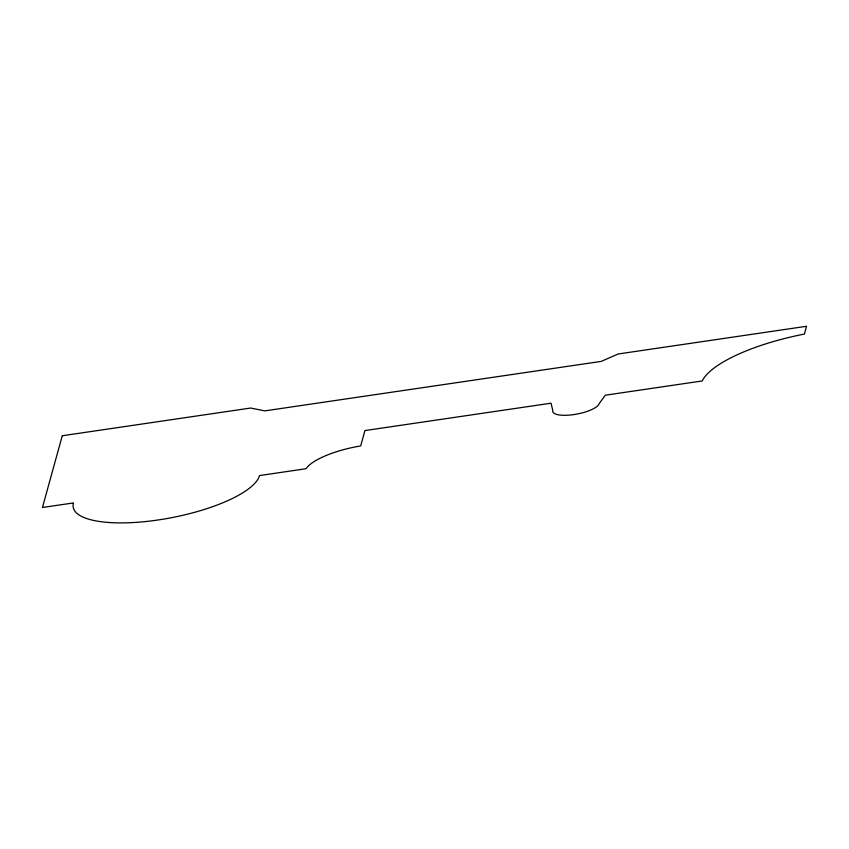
<?xml version="1.0" encoding="UTF-8"?>
<svg xmlns="http://www.w3.org/2000/svg" width="849" height="849" viewBox="0 0 849 849"><rect width="100%" height="100%" fill="white"/><g stroke="black" fill="none" stroke-linecap="round" stroke-linejoin="round"><path stroke-width="1.27" d="M62.274 435.749L42.45 507.49L73.46 502.937A95.003 28.887 -11 0 0 157.999 519.991A95.003 28.887 -11 0 0 259.529 475.567L306.043 468.722A55.472 16.863 -11 0 1 360.687 445.937L364.943 430.57L551.012 403.201L552.763 410.311A23.751 7.216 -11 0 0 573.892 414.577A23.751 7.216 -11 0 0 599.277 403.477L605.273 395.22L702.187 380.957A112.493 34.204 -11 0 1 804.396 334.071L806.55 326.281L618.136 353.991L601.219 361.398L264.771 410.884L250.688 408.04L62.274 435.749"/></g></svg>
